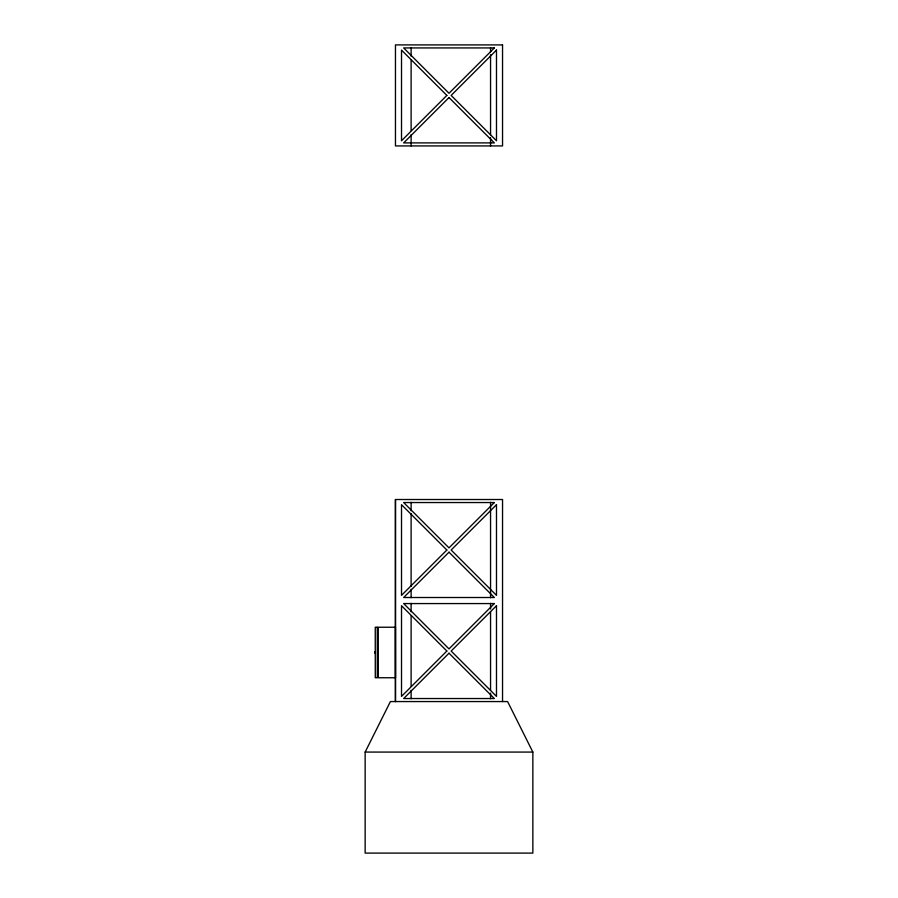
<?xml version="1.0" encoding="UTF-8"?>
<svg xmlns="http://www.w3.org/2000/svg" width="898" height="898" viewBox="0 0 898 898"><rect width="100%" height="100%" fill="white"/><g stroke="black" fill="none" stroke-linecap="round" stroke-linejoin="round"><path stroke-width="1.35" d="M395.457 499.513L395.457 701.562L395.457 499.513L502.543 499.513L502.543 701.562M365.149 752.075L390.406 701.562L507.595 701.562L532.851 752.075L532.851 853.1L365.149 853.1L365.149 752.075L532.851 752.075M377.272 627.747L378.283 627.747M377.306 677.249L378.316 677.249M374.96 651.69L374.96 653.306M490.555 47.706L490.555 51.916M490.555 54.722L490.555 134.7M490.555 137.506L490.555 145.925M490.555 502.319L490.555 597.731M490.555 603.344L490.555 608.956M490.555 611.763L490.555 690.337M490.555 693.144L490.555 698.756M411.116 47.706L411.116 56.125M411.116 60.334L411.116 130.491M411.116 134.7L411.116 145.925M411.116 502.319L411.116 510.738M411.116 513.544L411.116 586.506M411.116 589.312L411.116 597.731M411.116 603.344L411.116 611.763M411.116 615.972L411.116 686.128M411.116 690.337L411.116 698.756M446.856 95.413L401.518 140.75L401.518 50.075L446.856 95.413M494.338 47.931L449 93.269L403.662 47.931L494.338 47.931M449 97.556L403.662 142.894L494.338 142.894L449 97.556M496.482 50.075L451.144 95.413L496.482 140.75L496.482 50.075M446.856 550.025L401.518 595.363L401.518 504.687L446.856 550.025M494.338 502.543L449 547.881L403.662 502.543L494.338 502.543M449 552.169L403.662 597.507L494.338 597.507L449 552.169M496.482 504.687L451.144 550.025L496.482 595.363L496.482 504.687M446.856 651.05L401.518 696.388L401.518 605.712L446.856 651.05M494.338 603.568L449 648.906L403.662 603.568L494.338 603.568M449 653.194L403.662 698.532L494.338 698.532L449 653.194M496.482 605.712L451.144 651.05L496.482 696.388L496.482 605.712M502.543 44.9L395.457 44.9L395.457 145.925L502.543 145.925L502.543 44.9M377.272 627.242L375.252 627.242L375.285 677.754L377.306 677.754L377.272 627.242M395.457 627.231L378.283 627.242L378.316 677.754L395.49 677.743L395.457 627.231"/></g></svg>
